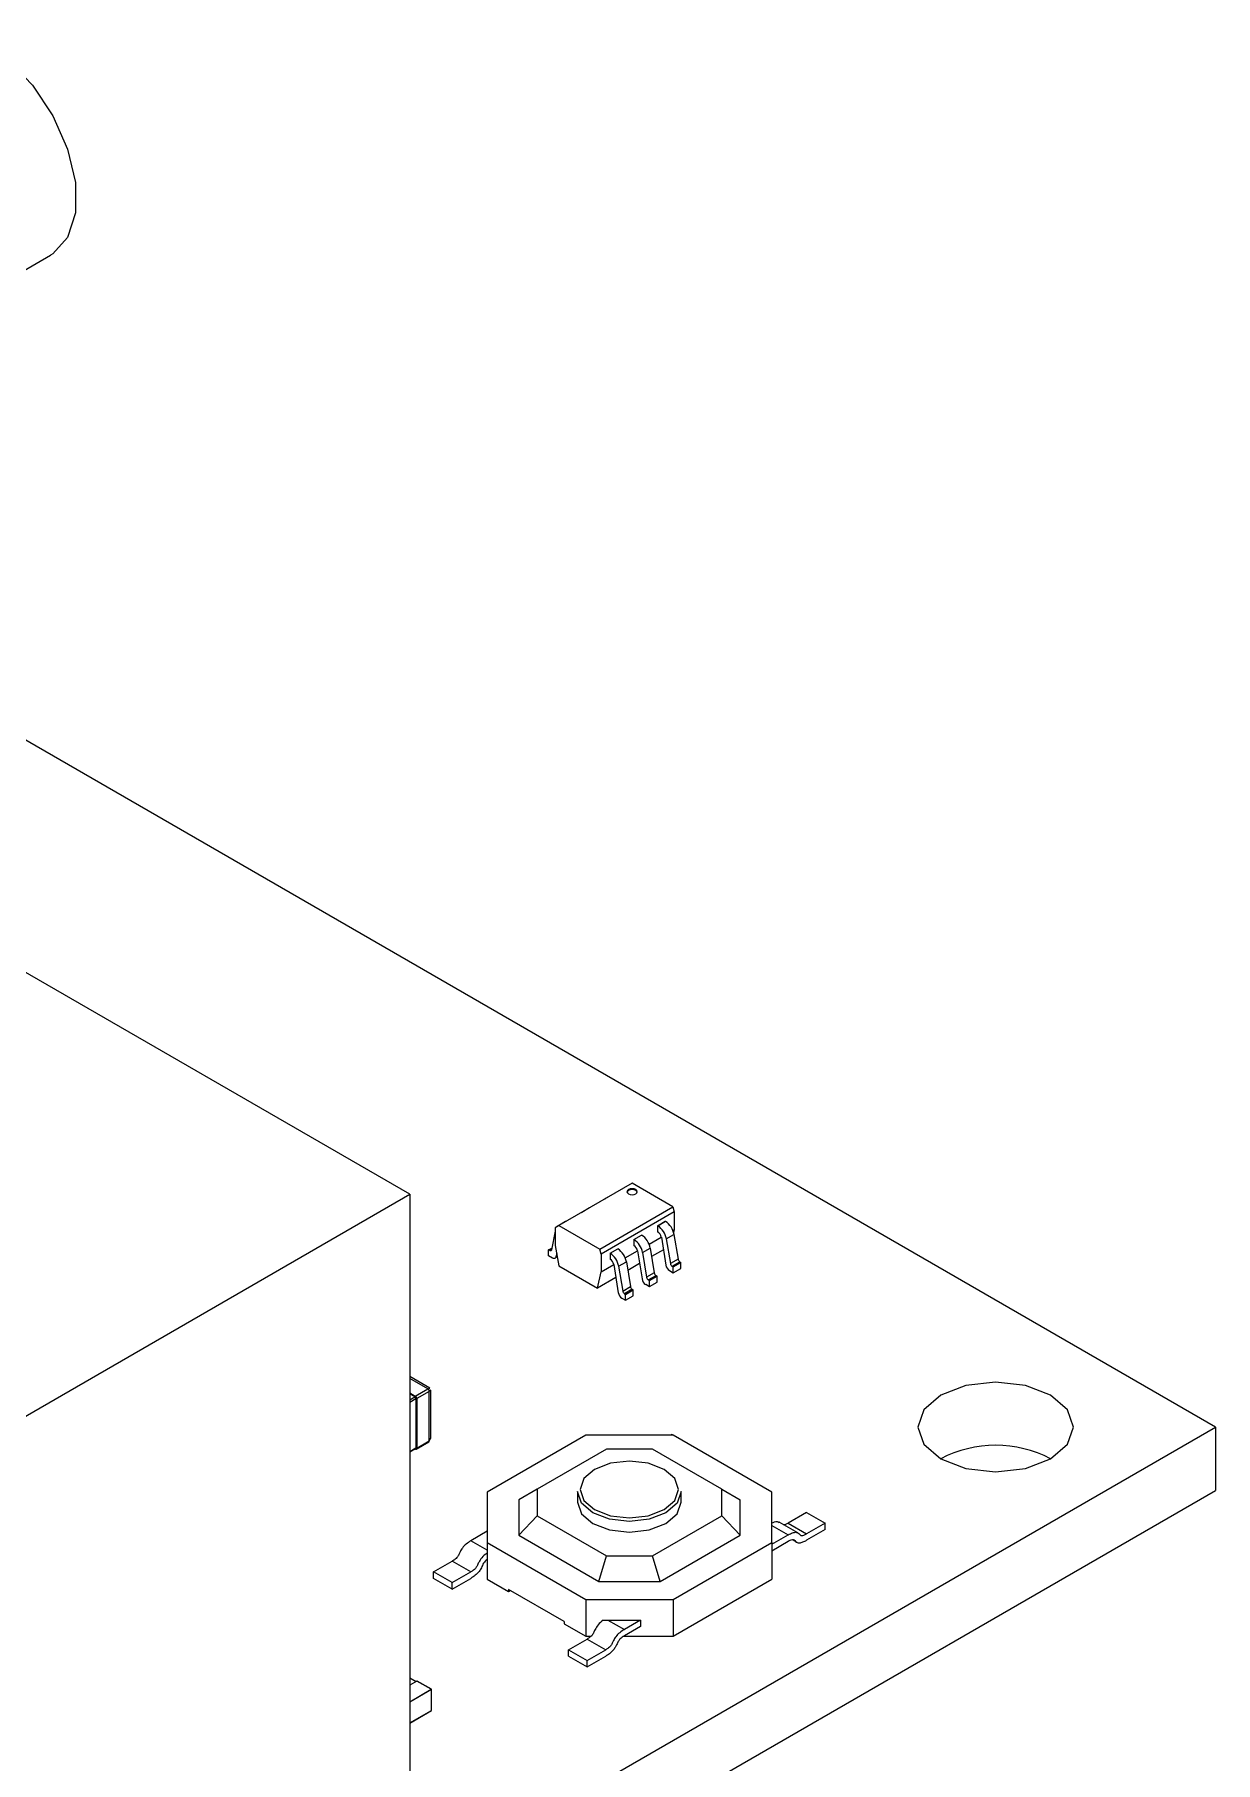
# Model space of a CAD drawing. Header units: millimetres. Extents: x -37 to 256, y 6 to 200.
# Drawn here: x 71.48 to 82.88, y 174.91 to 191.59 of the extents above; entities that cross this region are included whole.
import ezdxf

# ---------------------------------------------------------------- set-up
doc = ezdxf.new("R2010")
doc.units = ezdxf.units.MM

msp = doc.modelspace()

# ---------------------------------------------------------------- linework, layer by layer
at = {"color": 7, "linetype": 'Continuous', "lineweight": 15}
for p, q in [((71.32, 189.279), (71.636, 189.461)), ((82.88, 178.151), (68.582, 186.405)), ((75.102, 180.398), (70.505, 183.051)), ((77.249, 180.504), (76.542, 180.096)), ((77.643, 180.276), (77.249, 180.504)), ((65.909, 175.091), (75.102, 180.398)), ((75.102, 180.398), (75.102, 173.661)), ((76.936, 179.868), (77.643, 180.276)), ((77.067, 180.399), (76.993, 180.356)), ((77.073, 180.402), (77.067, 180.399)), ((77.643, 180.276), (77.656, 180.228)), ((76.607, 180.134), (76.533, 180.091)), ((76.613, 180.136), (76.607, 180.134)), ((76.837, 180.266), (76.763, 180.223)), ((76.843, 180.269), (76.837, 180.266)), ((77.656, 180.228), (76.949, 179.82)), ((77.495, 180.095), (77.569, 180.137)), ((77.496, 180.094), (77.57, 180.137)), ((77.569, 180.137), (77.57, 180.137)), ((77.656, 180.228), (77.656, 180.058)), ((76.507, 180.041), (76.471, 179.861)), ((76.542, 180.096), (76.507, 180.075)), ((76.507, 180.075), (76.507, 179.905)), ((76.542, 180.096), (76.936, 179.868)), ((77.265, 179.962), (77.34, 180.005)), ((77.265, 179.962), (77.265, 179.905)), ((77.265, 179.962), (77.266, 179.961)), ((77.266, 179.961), (77.34, 180.004)), ((77.34, 180.005), (77.34, 180.004)), ((77.412, 179.917), (77.53, 179.985)), ((77.495, 180.095), (77.495, 180.037)), ((77.495, 180.095), (77.496, 180.094)), ((77.495, 180.037), (77.496, 180.037)), ((77.531, 179.984), (77.575, 179.714)), ((77.579, 179.968), (77.653, 180.011)), ((77.579, 179.968), (77.618, 179.73)), ((77.642, 180.05), (77.656, 180.058)), ((77.656, 180.058), (77.649, 180.028)), ((77.653, 180.011), (77.692, 179.773)), ((76.443, 179.861), (76.474, 179.879)), ((76.443, 179.804), (76.443, 179.861)), ((76.454, 179.855), (76.443, 179.861)), ((76.479, 179.783), (76.443, 179.804)), ((76.504, 179.78), (76.527, 179.793)), ((76.507, 179.905), (76.542, 179.708)), ((76.521, 179.828), (76.514, 179.795)), ((76.949, 179.82), (76.936, 179.868)), ((76.949, 179.82), (76.949, 179.65)), ((77.036, 179.829), (77.11, 179.872)), ((77.036, 179.829), (77.111, 179.872)), ((77.036, 179.829), (77.036, 179.772)), ((77.036, 179.829), (77.036, 179.829)), ((77.11, 179.872), (77.111, 179.872)), ((77.182, 179.785), (77.301, 179.853)), ((77.265, 179.905), (77.266, 179.904)), ((77.301, 179.852), (77.345, 179.581)), ((77.349, 179.835), (77.423, 179.878)), ((77.349, 179.835), (77.388, 179.597)), ((77.423, 179.878), (77.462, 179.64)), ((77.551, 179.861), (77.437, 179.796)), ((76.542, 179.708), (76.914, 179.493)), ((76.914, 179.493), (76.949, 179.65)), ((76.949, 179.65), (77.071, 179.72)), ((77.036, 179.772), (77.036, 179.772)), ((77.071, 179.719), (77.115, 179.448)), ((77.119, 179.703), (77.194, 179.746)), ((77.119, 179.703), (77.158, 179.464)), ((77.194, 179.746), (77.233, 179.507)), ((77.321, 179.729), (77.207, 179.663)), ((77.462, 179.64), (77.388, 179.597)), ((77.405, 179.571), (77.48, 179.614)), ((77.48, 179.614), (77.49, 179.608)), ((77.609, 179.661), (77.645, 179.64)), ((77.692, 179.773), (77.618, 179.73)), ((77.635, 179.703), (77.709, 179.746)), ((77.635, 179.703), (77.645, 179.697)), ((77.645, 179.697), (77.72, 179.74)), ((77.645, 179.64), (77.645, 179.697)), ((77.645, 179.64), (77.72, 179.683)), ((77.709, 179.746), (77.72, 179.74)), ((77.72, 179.683), (77.72, 179.74)), ((77.091, 179.596), (76.914, 179.493)), ((77.158, 179.464), (77.233, 179.507)), ((77.25, 179.481), (77.176, 179.438)), ((77.186, 179.432), (77.26, 179.475)), ((77.25, 179.481), (77.26, 179.475)), ((77.26, 179.418), (77.26, 179.475)), ((77.38, 179.529), (77.416, 179.508)), ((77.405, 179.571), (77.416, 179.565)), ((77.416, 179.565), (77.49, 179.608)), ((77.416, 179.508), (77.416, 179.565)), ((77.416, 179.508), (77.49, 179.551)), ((77.49, 179.551), (77.49, 179.608)), ((77.15, 179.396), (77.186, 179.375)), ((77.176, 179.438), (77.186, 179.432)), ((77.186, 179.375), (77.186, 179.432)), ((77.186, 179.375), (77.26, 179.418)), ((75.295, 178.526), (75.102, 178.638)), ((75.151, 178.443), (75.102, 178.472)), ((75.156, 178.451), (75.277, 178.52)), ((75.291, 178.495), (75.171, 178.426)), ((75.277, 178.52), (75.295, 178.526)), ((75.291, 178.512), (75.305, 178.509)), ((75.291, 178.018), (75.291, 178.495)), ((75.305, 178.045), (75.305, 178.509)), ((75.162, 178.425), (75.162, 177.951)), ((75.163, 177.948), (75.163, 178.426)), ((75.171, 178.426), (75.171, 177.948)), ((40.453, 153.659), (82.88, 178.151)), ((82.88, 178.151), (82.88, 177.539)), ((75.102, 177.912), (75.159, 177.945)), ((75.152, 177.941), (75.154, 177.94)), ((75.166, 177.939), (75.287, 178.009)), ((75.171, 177.948), (75.291, 178.018)), ((75.291, 178.018), (75.305, 178.045)), ((76.801, 178.073), (75.849, 177.523)), ((77.645, 178.073), (76.801, 178.073)), ((77.631, 178.08), (77.618, 178.073)), ((77.644, 178.073), (77.631, 178.08)), ((78.597, 177.523), (77.645, 178.073)), ((77.001, 177.939), (76.332, 177.553)), ((77.445, 177.939), (77.001, 177.939)), ((78.114, 177.553), (77.445, 177.939)), ((40.453, 153.047), (82.88, 177.539)), ((75.849, 177.523), (75.849, 177.036)), ((76.332, 177.553), (76.154, 177.45)), ((76.154, 177.45), (76.154, 177.109)), ((76.332, 177.553), (76.332, 177.296)), ((76.723, 177.528), (76.723, 177.425)), ((77.723, 177.425), (77.723, 177.528)), ((78.114, 177.296), (78.114, 177.553)), ((78.114, 177.553), (78.292, 177.45)), ((78.292, 177.109), (78.292, 177.45)), ((78.597, 177.036), (78.597, 177.523)), ((76.154, 177.109), (76.332, 177.296)), ((76.332, 177.296), (77.001, 176.91)), ((77.445, 176.91), (78.114, 177.296)), ((78.292, 177.109), (78.114, 177.296)), ((78.933, 177.328), (78.754, 177.225)), ((78.933, 177.328), (79.113, 177.225)), ((75.849, 177.145), (75.692, 177.054)), ((76.154, 177.109), (76.927, 176.662)), ((77.519, 176.662), (78.292, 177.109)), ((78.597, 177.202), (78.754, 177.111)), ((78.597, 177.02), (78.754, 177.111)), ((78.849, 177.13), (78.67, 177.234)), ((78.754, 177.225), (78.933, 177.121)), ((79.113, 177.225), (78.933, 177.121)), ((79.113, 177.162), (78.933, 177.059)), ((79.113, 177.162), (79.113, 177.225)), ((75.849, 176.963), (75.692, 177.054)), ((75.849, 177.036), (76.801, 176.486)), ((75.849, 177.036), (75.849, 176.683)), ((77.645, 176.486), (78.597, 177.036)), ((78.597, 176.958), (78.754, 177.049)), ((78.597, 177.036), (78.597, 176.683)), ((78.794, 177.065), (78.838, 177.04)), ((75.333, 176.753), (75.513, 176.857)), ((75.692, 176.753), (75.513, 176.857)), ((76.927, 176.662), (77.001, 176.91)), ((77.001, 176.91), (77.445, 176.91)), ((77.519, 176.662), (77.445, 176.91)), ((75.513, 176.65), (75.333, 176.753)), ((75.333, 176.691), (75.333, 176.753)), ((75.513, 176.587), (75.333, 176.691)), ((75.513, 176.65), (75.692, 176.753)), ((75.513, 176.587), (75.692, 176.691)), ((75.513, 176.587), (75.513, 176.65)), ((75.849, 176.683), (76.056, 176.564)), ((76.927, 176.662), (77.519, 176.662)), ((77.645, 176.134), (78.597, 176.683)), ((76.056, 176.585), (76.056, 176.564)), ((76.594, 176.274), (76.056, 176.585)), ((76.056, 176.564), (76.073, 176.574)), ((76.801, 176.486), (76.801, 176.134)), ((76.801, 176.486), (77.645, 176.486)), ((77.645, 176.486), (77.645, 176.134)), ((76.594, 176.274), (76.594, 176.253)), ((76.971, 176.288), (77.016, 176.289)), ((77.016, 176.289), (77.331, 176.289)), ((77.016, 176.289), (77.174, 176.198)), ((77.331, 176.289), (77.174, 176.198)), ((77.331, 176.289), (77.331, 176.227)), ((76.594, 176.253), (76.801, 176.134)), ((76.801, 176.134), (76.853, 176.134)), ((77.17, 176.134), (77.645, 176.134)), ((77.331, 176.227), (77.174, 176.136)), ((76.635, 176.002), (76.815, 176.105)), ((76.635, 176.002), (76.815, 175.898)), ((76.635, 175.939), (76.635, 176.002)), ((76.815, 176.105), (76.994, 176.002)), ((76.815, 175.898), (76.994, 176.002)), ((76.635, 175.939), (76.815, 175.836)), ((76.815, 175.836), (76.994, 175.939)), ((76.815, 175.836), (76.815, 175.898)), ((75.102, 175.731), (75.163, 175.696)), ((75.171, 175.7), (75.102, 175.66)), ((75.31, 175.621), (75.172, 175.7)), ((75.311, 175.621), (75.174, 175.7)), ((75.312, 175.417), (75.312, 175.618)), ((75.313, 175.418), (75.313, 175.619)), ((75.102, 175.295), (75.311, 175.416))]:
    msp.add_line(p, q, dxfattribs=at)
at = {"color": 8, "linetype": 'Continuous', "lineweight": 15}
for p, q in [((76.454, 179.855), (76.472, 179.865)), ((76.514, 179.795), (76.525, 179.802)), ((75.277, 178.52), (75.102, 178.621)), ((75.102, 178.482), (75.156, 178.451)), ((75.153, 178.444), (75.102, 178.474)), ((75.102, 178.415), (75.151, 178.443)), ((75.305, 178.509), (75.291, 178.495)), ((75.162, 178.425), (75.102, 178.39)), ((75.102, 177.917), (75.162, 177.951)), ((75.172, 175.7), (75.102, 175.659)), ((75.102, 175.5), (75.31, 175.621)), ((75.312, 175.618), (75.102, 175.496)), ((75.102, 175.296), (75.312, 175.417))]:
    msp.add_line(p, q, dxfattribs=at)
at = {"color": 7, "linetype": 'Continuous', "lineweight": 15, "flags": 128}
for points in [[(70.436, 191.539), (70.507, 191.572), (70.726, 191.591), (70.972, 191.514), (71.225, 191.346), (71.46, 191.104), (71.658, 190.807), (71.8, 190.484), (71.875, 190.162), (71.875, 189.87), (71.8, 189.634), (71.658, 189.475), (71.636, 189.461)], [(77.214, 180.443), (77.203, 180.433), (77.199, 180.422), (77.203, 180.411), (77.214, 180.402), (77.23, 180.395), (77.249, 180.393), (77.269, 180.395), (77.285, 180.402), (77.296, 180.411), (77.299, 180.422), (77.296, 180.433), (77.285, 180.443), (77.269, 180.449), (77.249, 180.451), (77.23, 180.449), (77.214, 180.443)], [(77.299, 180.418), (77.296, 180.425), (77.285, 180.434), (77.269, 180.441), (77.249, 180.443), (77.23, 180.441), (77.214, 180.434)], [(76.998, 180.359), (76.989, 180.353), (76.987, 180.352)], [(77.214, 180.434), (77.203, 180.425), (77.2, 180.418)], [(76.769, 180.226), (76.759, 180.221), (76.757, 180.22)], [(76.539, 180.093), (76.529, 180.088), (76.528, 180.087)], [(76.471, 179.861), (76.47, 179.858), (76.469, 179.856), (76.467, 179.854), (76.465, 179.853), (76.462, 179.852), (76.459, 179.853), (76.457, 179.853), (76.454, 179.855)], [(76.514, 179.795), (76.512, 179.79), (76.51, 179.785), (76.506, 179.781), (76.502, 179.779), (76.497, 179.778), (76.491, 179.778), (76.485, 179.78), (76.479, 179.783)], [(81.289, 177.845), (81.451, 177.986), (81.508, 178.151), (81.451, 178.317), (81.289, 178.458), (81.045, 178.551), (80.758, 178.584), (80.471, 178.551), (80.228, 178.458), (80.066, 178.317), (80.008, 178.151), (80.066, 177.986), (80.228, 177.845), (80.471, 177.751), (80.758, 177.718), (81.045, 177.751), (81.289, 177.845)], [(77.559, 177.743), (77.405, 177.802), (77.223, 177.823), (77.041, 177.802), (76.887, 177.743), (76.784, 177.654), (76.748, 177.549), (76.784, 177.444), (76.887, 177.355), (77.041, 177.296), (77.223, 177.275), (77.405, 177.296), (77.559, 177.355), (77.661, 177.444), (77.698, 177.549), (77.661, 177.654), (77.559, 177.743)], [(77.723, 177.528), (77.685, 177.418), (77.576, 177.324), (77.414, 177.262), (77.223, 177.24), (77.032, 177.262), (76.869, 177.324), (76.761, 177.418), (76.723, 177.528), (76.723, 177.528)], [(76.723, 177.425), (76.761, 177.314), (76.869, 177.22), (77.032, 177.158), (77.223, 177.136), (77.414, 177.158), (77.576, 177.22), (77.685, 177.314), (77.723, 177.425)]]:
    msp.add_lwpolyline(points, dxfattribs=at)
at = {"color": 8, "linetype": 'Continuous', "lineweight": 15, "flags": 128}
for points in [[(75.154, 177.942), (75.155, 177.941), (75.157, 177.941), (75.159, 177.941), (75.16, 177.941), (75.162, 177.943), (75.163, 177.944), (75.163, 177.946), (75.163, 177.948)], [(75.172, 175.7), (75.172, 175.7), (75.172, 175.7), (75.171, 175.7), (75.171, 175.7), (75.171, 175.7)], [(75.172, 175.7), (75.173, 175.7), (75.173, 175.7), (75.173, 175.7), (75.174, 175.7), (75.174, 175.7)], [(75.311, 175.621), (75.311, 175.621), (75.311, 175.621), (75.311, 175.621), (75.31, 175.621), (75.31, 175.621)], [(75.312, 175.618), (75.312, 175.618), (75.313, 175.618), (75.313, 175.618), (75.313, 175.619), (75.313, 175.619)], [(75.311, 175.416), (75.312, 175.417), (75.312, 175.417), (75.312, 175.417), (75.312, 175.417), (75.312, 175.417)], [(75.312, 175.417), (75.312, 175.418), (75.313, 175.418), (75.313, 175.418), (75.313, 175.418), (75.313, 175.418)]]:
    msp.add_lwpolyline(points, dxfattribs=at)
at = {"color": 7, "linetype": 'Continuous', "lineweight": 15}
for centre, radius, start, end in [((77.468, 179.979), 0.188, 9.7273, 57.0753), ((77.164, 179.804), 0.188, 9.7273, 57.0753), ((77.238, 179.847), 0.188, 9.7273, 57.0753), ((77.394, 179.936), 0.188, 9.7273, 57.0753), ((77.453, 179.971), 0.0783, 9.7273, 57.0753), ((76.934, 179.671), 0.188, 9.7273, 57.0753), ((77.008, 179.714), 0.188, 9.7273, 57.0753), ((77.224, 179.839), 0.0783, 9.7273, 57.0753), ((76.994, 179.706), 0.0783, 9.7273, 57.0753), ((77.501, 179.646), 0.0391, 189.7273, 237.0753), ((77.652, 179.727), 0.0783, 189.7273, 237.0753), ((77.657, 179.736), 0.0391, 189.7273, 237.0753), ((77.731, 179.779), 0.0391, 189.7273, 237.0753), ((77.192, 179.462), 0.0783, 189.7273, 237.0753), ((77.197, 179.471), 0.0391, 189.7273, 237.0753), ((77.271, 179.514), 0.0391, 189.7273, 237.0753), ((77.422, 179.594), 0.0783, 189.7273, 237.0753), ((77.427, 179.604), 0.0391, 189.7273, 237.0753), ((75.139, 178.424), 0.0231, 2.6055, 57.3945), ((75.161, 178.444), 0.00768, 122.6055, 177.3945), ((75.14, 178.425), 0.0231, 2.6055, 57.3945), ((75.14, 178.425), 0.0307, 2.6055, 57.3945), ((75.26, 178.494), 0.0307, 2.6055, 57.3945), ((75.167, 178.433), 0.00769, 242.6097, 297.3903), ((75.154, 177.951), 0.00755, 305.698, 5.6204), ((75.167, 177.955), 0.00769, 242.6097, 297.3903), ((75.281, 178.017), 0.0101, 305.698, 5.6204), ((80.758, 176.822), 1.153, 62.6158, 117.3842), ((75.172, 175.698), 0.0025, 60.0027, 119.9973), ((75.308, 175.617), 0.00384, 2.6055, 57.3945), ((75.31, 175.619), 0.0025, 0, 60.0027), ((75.31, 175.418), 0.0025, 299.9973, 0)]:
    msp.add_arc(centre, radius, start, end, dxfattribs=at)
at = {"color": 8, "linetype": 'Continuous', "lineweight": 15}
for centre, radius, start, end in [((75.155, 177.942), 0.0021, 191.3103, 237.4104), ((75.16, 177.947), 0.0101, 306.7097, 5.5317)]:
    msp.add_arc(centre, radius, start, end, dxfattribs=at)
at = {"color": 7, "linetype": 'Continuous', "lineweight": 15}
for points, knots in [([(75.154, 177.94), (75.156, 177.939), (75.159, 177.938), (75.164, 177.938), (75.166, 177.939), (75.166, 177.939)], [0, 0, 0, 0, 0.470986, 0.836483, 1, 1, 1, 1]), ([(78.597, 177.226), (78.615, 177.234), (78.642, 177.245), (78.662, 177.235), (78.668, 177.231)], [0, 0, 0, 0, 0.670573, 1, 1, 1, 1]), ([(78.714, 177.208), (78.718, 177.209), (78.731, 177.212), (78.745, 177.22), (78.754, 177.225)], [0, 0, 0, 0, 0.341722, 1, 1, 1, 1]), ([(78.754, 177.111), (78.769, 177.118), (78.797, 177.132), (78.834, 177.139), (78.857, 177.126), (78.868, 177.112), (78.878, 177.105), (78.889, 177.102), (78.909, 177.108), (78.924, 177.116), (78.933, 177.121)], [0, 0, 0, 0, 0.217686, 0.41236, 0.55677, 0.661059, 0.720126, 0.776499, 0.862874, 1, 1, 1, 1]), ([(75.692, 177.054), (75.677, 177.044), (75.649, 177.025), (75.612, 176.989), (75.589, 176.951), (75.578, 176.924), (75.568, 176.905), (75.556, 176.889), (75.537, 176.872), (75.522, 176.863), (75.513, 176.857)], [0, 0, 0, 0, 0.217686, 0.41236, 0.55677, 0.661059, 0.720126, 0.776499, 0.862874, 1, 1, 1, 1]), ([(78.754, 177.049), (78.768, 177.057), (78.79, 177.069), (78.815, 177.064), (78.826, 177.048), (78.843, 177.035), (78.867, 177.033), (78.898, 177.041), (78.922, 177.053), (78.933, 177.059)], [0, 0, 0, 0, 0.202739, 0.300918, 0.42486, 0.530499, 0.664148, 0.828914, 1, 1, 1, 1]), ([(75.849, 176.936), (75.831, 176.922), (75.8, 176.898), (75.769, 176.85), (75.757, 176.818), (75.745, 176.798), (75.734, 176.783), (75.716, 176.768), (75.701, 176.759), (75.692, 176.753)], [0, 0, 0, 0, 0.29034, 0.499607, 0.639365, 0.698478, 0.759053, 0.855729, 1, 1, 1, 1]), ([(75.849, 176.873), (75.837, 176.863), (75.812, 176.842), (75.797, 176.795), (75.77, 176.753), (75.734, 176.718), (75.707, 176.701), (75.692, 176.691)], [0, 0, 0, 0, 0.195724, 0.391047, 0.551653, 0.765171, 1, 1, 1, 1]), ([(76.971, 176.288), (76.954, 176.274), (76.923, 176.25), (76.892, 176.202), (76.879, 176.17), (76.868, 176.15), (76.857, 176.135), (76.838, 176.12), (76.824, 176.111), (76.815, 176.105)], [0, 0, 0, 0, 0.29034, 0.499607, 0.639365, 0.698478, 0.759053, 0.855729, 1, 1, 1, 1]), ([(77.174, 176.198), (77.159, 176.189), (77.13, 176.17), (77.093, 176.133), (77.071, 176.096), (77.06, 176.068), (77.05, 176.049), (77.038, 176.033), (77.019, 176.017), (77.004, 176.008), (76.994, 176.002)], [0, 0, 0, 0, 0.217686, 0.41236, 0.55677, 0.661059, 0.720126, 0.776499, 0.862874, 1, 1, 1, 1]), ([(77.174, 176.136), (77.159, 176.128), (77.138, 176.116), (77.113, 176.081), (77.101, 176.052), (77.085, 176.021), (77.061, 175.99), (77.029, 175.962), (77.006, 175.947), (76.994, 175.939)], [0, 0, 0, 0, 0.202739, 0.300918, 0.42486, 0.530499, 0.664148, 0.828914, 1, 1, 1, 1])]:
    msp.add_open_spline(points, degree=3, knots=knots, dxfattribs=at)

doc.saveas('drawing.dxf')
